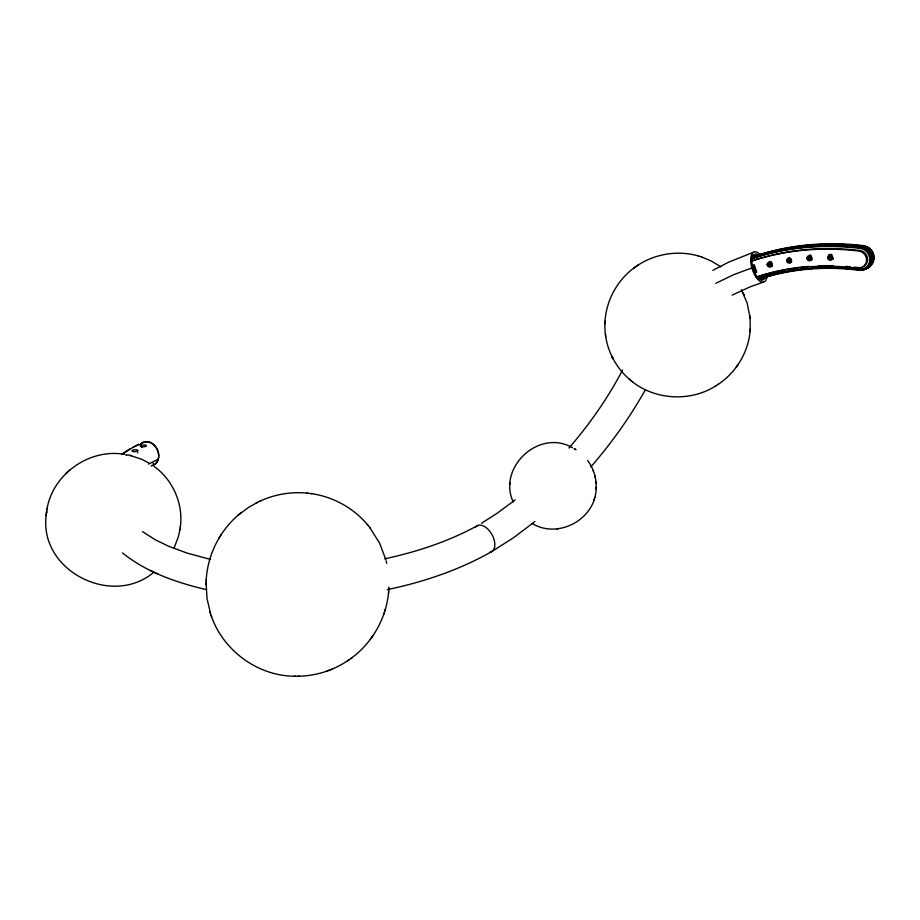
<?xml version="1.0" encoding="UTF-8"?>
<svg xmlns="http://www.w3.org/2000/svg" width="920" height="920" viewBox="0 0 920 920"><rect width="100%" height="100%" fill="white"/><g stroke="black" fill="none" stroke-linecap="round" stroke-linejoin="round"><path stroke-width="1.38" d="M596.137 488.025C596.597 478.239 593.526 468.337 587.65 460.506M635.087 267.18C613.87 282.141 601.864 309.178 605.509 334.938M572.355 447.66C539.005 428.329 497.168 467.671 513.222 501.986M210.473 613.364L206.977 598.38L206.126 582.601M206.057 584.648C206.149 557.75 218.707 531.197 239.487 514.096M605.038 321.218L604.923 323.886M532.266 523.491C558.337 539.603 596.045 518.88 596.125 488.186M596.091 488.991L596.171 487.209M388.953 587.098L388.504 593.055M750.248 329.613L750.087 317.411M510.082 484.529L510.128 483.724M510.14 483.552L510.174 482.747M206.183 580.623L206.23 579.692M718.244 384.307C736.299 372.347 748.535 351.934 750.179 330.303M750.11 331.303L750.317 328.612M180.308 527.16C183.517 504.125 173.029 479.952 154.123 466.428M46.264 514.82C38.571 570.101 111.021 607.522 153.226 572.746M46.494 512.808C50.232 476.031 88.124 448.028 124.407 454.319M388.7 591.077C386.63 617.711 372.404 643.103 350.669 658.639M46.575 511.991L46.184 515.614L46.713 511.186M174.133 547.768L178.227 537.199L180.021 529.161M179.894 529.989L180.423 526.355M47.035 509.208L47.173 508.38M593.871 500.077L594.113 499.33M594.446 498.226L594.676 497.467M383.628 614.698L384.284 612.662M384.836 610.914L385.491 608.879M622.553 370.024C607.924 398.061 589.651 424.108 568.974 448.005M645.438 389.62C630.05 417.209 611.547 443.014 590.881 466.877M218.753 538.556L220.915 535.049M736.161 367.275L738.127 364.516M370.3 639.4L372.68 636.088M69.759 469.982L66.159 473.271M239.568 514.038L249.067 507.092L257.542 502.331M238.015 515.338L241.028 512.819M534.899 521.525L513.923 537.441L492.073 551.402M515.223 499.882L496.995 513.371L481.528 523.227M633.684 268.203C651.831 254.276 676.625 249.596 698.579 256.036M298.298 676.223C316.319 675.947 334.236 670.151 349.002 659.812M347.495 660.894L352.222 657.524M121.762 454.192L129.881 448.925M121.693 454.445L133.814 446.763M635.432 266.926L638.273 264.994M629.257 379.12C652.533 399.981 689.448 402.672 715.737 385.917M715.426 386.124L718.6 384.077M148.626 464.117L158.309 459.137A12.477 9.913 65 0 0 152.915 444.187A12.477 9.913 65 0 0 139.955 445.073M712.85 270.353L728.824 262.062L753.595 252.241M492.246 551.275C459.747 569.859 423.89 581.98 387.331 589.616M715.748 283.337L733.527 274.746L751.87 267.904M732.17 295.124L750.421 286.718L763.197 282.187M759.471 279.519L761.196 278.346M133.745 447.016L138.885 444.222M477.894 525.389C448.868 541.362 417.128 551.851 384.813 558.785M134.699 446.51L138.816 444.475M752.1 256.588L752.721 256.289M754.308 256.749L753.077 256.737M259.716 501.285C274.574 494.293 291.375 491.452 307.705 493.178M256.036 503.056L261.154 500.595M754.331 265.086L753.169 265.627L755.642 272.745L756.792 272.193L754.331 265.086A264.362 229.045 40.1 0 0 752.1 265.822M327.106 671.048L332.2 669.081M751.709 268.157L752.894 267.766M558.773 528.609L556.715 528.816M209.921 611.673C220.443 648.726 256.714 676.349 295.32 676.223M294.48 676.223L299.241 676.211M828.943 254.495L831.726 254.541M311.144 493.591C333.074 496.673 353.797 508.058 367.897 525.193M307.084 493.097L311.673 493.66M210.496 559.429L187.093 553.069L169.061 546.434L155.48 539.89L142.508 531.634M206.298 589.628C176.594 582.567 146.544 572.378 122.509 552.931M130.134 455.411L141.68 459.287L149.339 463.243M701.638 256.979L711.447 261.096L720.889 266.834M698.337 255.955L701.902 257.059M150.386 570.526L158.24 574.16M754.388 256.749L754.641 257.151A269.422 234.048 39.6 0 1 864.179 246.226A10.764 10.361 50.2 0 1 873.827 258.06M575.977 449.719L574.115 448.592L575.621 449.5M632.454 381.765C617.504 370.288 607.464 352.671 605.371 333.925M369.713 527.447L379.638 543.202L385.848 559.705M367.229 524.354L370.449 528.356M741.37 289.696L747.178 303.105L750.191 318.435M742.957 292.721L743.693 294.25M743.394 293.618L744.13 295.159M593.227 470.546L593.492 471.258M211.163 615.399L211.703 617.032M386.147 560.924L386.745 563.373M595.32 477.664L594.941 475.939M605.601 335.593L605.74 336.593M749.915 315.721L750.019 316.756M595.93 481.528L596.08 483.31M140.691 444.049A12.477 9.913 65 0 1 157.148 449.075A12.477 9.913 65 0 1 151.466 465.6M158.309 459.137A12.477 9.913 65 0 1 151.398 465.853M153.421 463.266A10.695 8.498 65 0 1 153.042 463.473M125.741 454.951A3.116 1.104 -1.7 0 1 126.109 454.848M126.431 455.147A3.07 1.254 0.8 0 1 129.754 455.377M130.375 455.262A3.093 1.667 5.7 0 1 130.778 455.883M137.77 452.709A3.047 1.736 3.1 0 1 137.62 453.065M145.578 445.268A3.001 1.644 2.2 0 1 145.797 445.429M141.553 446.97A3.013 0.828 -4.3 0 1 142.036 446.878M833.083 257.6A2.518 2.403 56.7 0 1 831.898 255.323M811.9 257.772A2.495 2.357 59.8 0 1 811.244 256.208M791.637 259.923A2.472 2.323 61.8 0 1 791.211 259.049M772.351 264.075A2.449 2.288 63 0 1 771.696 262.545M873.804 258.255A10.764 10.361 50.2 0 1 870.078 265.328M754.906 257.267A269.801 234.266 39.7 0 1 760.345 255.518M764.462 254.276A269.801 234.266 39.7 0 1 809.048 245.939M813.05 245.605A269.801 234.266 39.7 0 1 817.075 245.341M822.468 245.077A269.801 234.266 39.7 0 1 863.144 246.767A10.775 10.373 50.4 0 1 872.804 258.612M872.781 258.808A10.775 10.361 50.4 0 1 869.055 265.88M833.094 258.715A2.53 2.403 57 0 1 828.92 258.152A2.53 2.403 57 0 1 831.208 254.679A2.518 2.403 56.8 0 0 833.175 258.543M833.083 258.968A2.518 2.403 56.9 0 1 829.966 257.542A2.518 2.403 56.9 0 1 831.07 254.357M811.854 259.773A2.507 2.369 59.9 0 1 808.001 258.186A2.507 2.369 59.9 0 1 810.922 255.403M811.865 259.681A2.507 2.369 59.9 0 1 809.956 255.231M788.658 258.117A2.484 2.334 61.8 0 0 788.29 261.544A2.484 2.334 61.8 0 0 791.614 262.096A2.484 2.323 61.8 0 1 789.337 258.048M772.386 265.799A2.461 2.288 63 0 1 768.66 265.305A2.461 2.288 63 0 1 769.959 261.752M771.362 261.866A2.461 2.288 63 0 0 770.914 261.728A2.449 2.288 63 0 0 772.351 265.351M772.397 265.938A2.461 2.288 63 0 1 770.12 261.74M758.482 278.461A249.251 215.993 40.1 0 1 858.245 269.733A10.833 10.396 50.8 0 0 869.699 260.475M869.71 260.291A10.833 10.396 50.9 0 0 860.016 248.377A270.94 234.899 39.9 0 0 751.444 258.853M752.606 258.325A270.56 234.692 39.9 0 1 861.062 247.836A10.81 10.384 50.7 0 1 870.745 259.727M870.734 259.923A10.81 10.384 50.7 0 1 859.291 269.157M758.379 278.323A248.906 215.797 40 0 1 785.369 271.262M789.337 270.537A248.906 215.797 40 0 1 797.375 269.284M801.412 268.767A248.906 215.797 40 0 1 806.851 268.191M812.303 267.755A248.906 215.797 40 0 1 842.662 267.605M849.597 268.111A248.906 215.797 40 0 1 853.748 268.513M870.78 250.987A8.602 8.28 50 0 1 871.309 251.712M872.608 254.897A8.602 8.28 50 0 1 872.723 255.702M760.15 278.553A247.043 214.394 39.9 0 1 772.811 274.723M873.942 258.945A11.96 11.5 50.4 0 1 863.408 269.238M873.954 258.761A11.96 11.5 50.4 0 0 863.236 245.605A270.974 235.29 39.7 0 0 752.284 256.99M752.767 256.945A271.354 235.497 39.8 0 1 862.201 246.146A11.971 11.511 50.5 0 1 872.93 259.313M872.919 259.509A11.971 11.511 50.5 0 1 863.477 269.698M759.011 279.116A247.388 214.59 40 0 1 804.873 269.089M810.347 268.571A247.388 214.59 40 0 1 817.201 268.099M842.156 268.099A247.388 214.59 40 0 1 847.734 268.467M854.668 269.089A247.388 214.59 40 0 1 857.451 269.399M811.981 259.049A2.495 2.369 59.8 0 1 810.474 255.346M791.591 261.291A2.472 2.323 61.8 0 1 790.142 258.106M759.126 279.255A247.733 214.774 40 0 1 859.199 270.308A11.994 11.523 50.7 0 0 871.884 260.061M871.907 259.877A11.994 11.523 50.7 0 0 861.154 246.675A271.733 235.715 39.9 0 0 751.617 257.473M756.274 277.196A251.746 218.052 40.2 0 1 857.371 268.191A8.671 8.326 51 0 0 866.536 260.774M866.548 260.59A8.671 8.326 51 0 0 858.785 251.045A269.157 233.231 40 0 0 750.536 261.487M751.697 260.958A268.789 233.024 40 0 1 859.832 250.505A8.659 8.315 50.9 0 1 867.594 260.026M867.571 260.222A8.659 8.315 50.8 0 1 859.176 267.685M757.424 276.644A251.401 217.856 40.1 0 1 808.68 266.397M818.271 265.822A251.401 217.856 40.1 0 1 833.474 265.719M845.963 266.351A251.401 217.856 40.1 0 1 850.103 266.708M854.255 267.122A251.401 217.856 40.1 0 1 858.418 267.616M752.146 255.3A13.386 6.014 71 0 1 757.022 258.221M762.553 277.138A13.386 6.014 71 0 1 761.254 279.945M761.242 257.991A13.535 6.037 72.5 0 0 755.377 254L753.353 255.254A13.535 6.037 72.5 0 0 753.721 270.342A13.535 6.037 72.5 0 0 762.634 280.025L764.635 278.714A13.535 6.037 72.5 0 0 765.612 276.552M766.935 277.058A15.778 7.038 72.5 0 1 757.194 278.737A15.778 7.038 72.5 0 1 750.858 257.703A15.778 7.038 72.5 0 1 760.207 254.736M475.122 527.608A14.869 8.682 60.5 0 1 491.636 533.991A14.869 8.682 60.5 0 1 489.75 552.299M612.444 357.478L611.995 356.603L613.203 358.961L612.444 357.478M133.434 451.593A3.059 0.966 -2.5 0 0 138.046 450.593A3.059 0.966 -2.5 0 0 133.515 449.914A3.059 0.966 -2.5 0 0 133.434 451.593M141.714 446.74A3.024 0.874 -2.4 0 0 146.326 445.843A3.024 0.874 -2.4 0 0 141.898 445.199A3.024 0.874 -2.4 0 0 141.714 446.74M827.597 257.715A2.53 2.415 57 0 0 831.369 259.865A2.53 2.415 57 0 0 831.162 255.541A2.53 2.415 57 0 0 827.597 257.715M806.851 258.083A2.507 2.369 60 0 0 810.359 260.567A2.507 2.369 60 0 0 810.554 256.3A2.507 2.369 60 0 0 806.851 258.083M786.657 260.417A2.484 2.334 61.9 0 0 790.119 262.878A2.484 2.334 61.9 0 0 790.291 258.658A2.484 2.334 61.9 0 0 786.657 260.417M767.154 264.419A2.461 2.288 63 0 0 770.557 266.869A2.461 2.288 63 0 0 770.718 262.683A2.461 2.288 63 0 0 767.154 264.419"/></g></svg>
